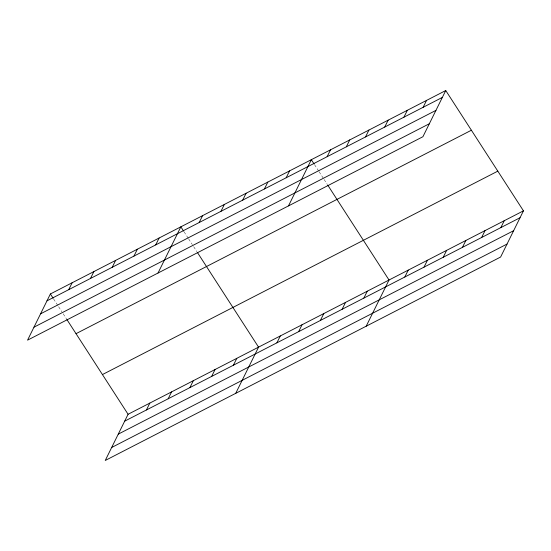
<?xml version="1.0" encoding="UTF-8"?>
<svg xmlns="http://www.w3.org/2000/svg" width="551" height="551" viewBox="0 0 551 551"><rect width="100%" height="100%" fill="white"/><g stroke="black" fill="none" stroke-linecap="round" stroke-linejoin="round"><path stroke-width="0.41" stroke-dasharray="2.75 2.07" d="M314.531 164.659L318.65 171.044M319.105 171.754L323.23 178.131M324.146 179.55L327.349 184.509M184.062 231.792L188.18 238.177M188.635 238.886L192.299 244.554M193.676 246.683L196.879 251.642M53.585 298.924L58.165 306.019M58.626 306.728L61.829 311.687M63.2 313.815L66.409 318.781"/><path stroke-width="0.83" d="M445.752 90.529L50.382 293.965L27.55 340.16L422.92 136.724L445.752 90.529L523.45 210.84L500.618 257.035L105.248 460.471L128.08 414.276L523.45 210.84M68.723 289.654L72.126 282.773M90.474 278.469L93.87 271.588M112.218 267.276L115.62 260.396M133.962 256.091L137.364 249.21M155.706 244.899L159.108 238.018M158.02 273.027L180.852 226.833L183.6 231.083M199.2 222.521L202.596 215.641M220.944 211.336L224.347 204.455M242.688 200.144L246.09 193.263M146.428 409.965L149.831 403.084M264.432 188.959L267.834 182.078M168.172 398.779L171.575 391.899M286.176 177.766L289.578 170.886M189.916 387.587L193.318 380.707M288.49 205.895L311.322 159.7L314.07 163.95M211.66 376.395L215.062 369.514M327.129 156.698L330.531 149.817M233.41 365.21L236.806 358.329M346.331 146.814L349.733 139.933M235.725 393.338L258.557 347.137L197.334 252.351M365.533 136.937L368.936 130.057M276.898 342.832L280.301 335.952M384.736 127.054L388.138 120.173M403.938 117.17L407.341 110.29M298.642 331.64L302.044 324.759M423.147 107.293L426.543 100.413M320.386 320.455L323.788 313.574M342.137 309.263L345.532 302.382M363.88 298.077L367.283 291.197M366.195 326.206L389.027 280.004L327.811 185.219M404.827 277.008L408.229 270.128M424.029 267.125L427.431 260.244M443.238 257.241L446.634 250.361M462.441 247.365L465.836 240.484M481.643 237.481L485.045 230.6M500.845 227.604L504.248 220.724M46.98 300.846L442.35 97.41M40.567 313.822L435.937 110.386M33.962 327.184L429.332 123.755M76.024 333.665L471.387 130.236M102.445 374.57L497.808 171.141M124.684 421.157L520.048 217.721M118.272 434.126L513.635 230.697M111.66 447.495L507.03 244.059M50.382 293.965L53.13 298.215M66.864 319.484L128.08 414.276"/></g></svg>
